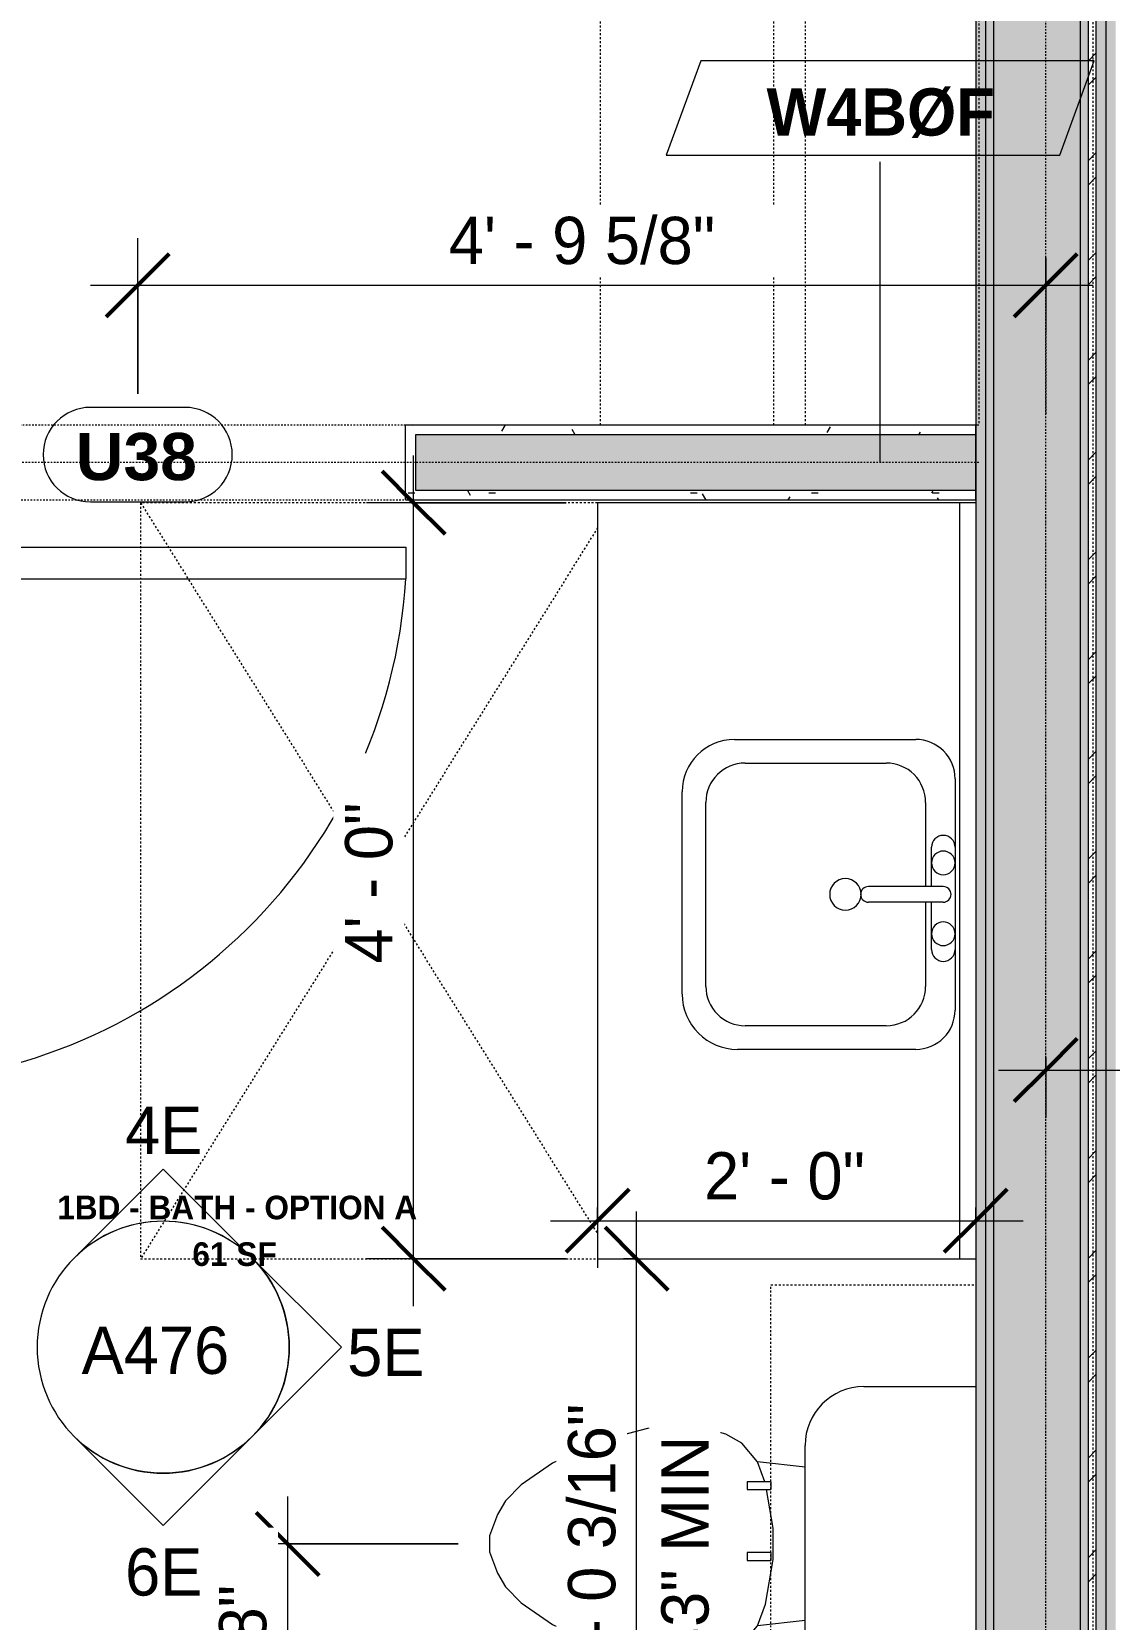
# Model space of a CAD drawing. Header units: inches. Extents: x -4058 to -1781, y 9814 to 12289.
# Drawn here: x -2980.7 to -2912.3, y 10514.1 to 10614.9 of the extents above; entities that cross this region are included whole.
import ezdxf

# ---------------------------------------------------------------- set-up
doc = ezdxf.new("R2010")
doc.units = ezdxf.units.IN
doc.header["$MEASUREMENT"] = 0
for name, pattern in [('Dash', [0.25, 0.125, -0.125]), ('Dash 3_32_', [0.1875, 0.09375, -0.09375]), ('Dash_2_', [0.25, 0.125, -0.125]), ('Overhead', [0.15625, 0.09375, -0.0625])]:
    doc.linetypes.add(name, pattern=pattern)
for name, color, linetype, lineweight in [('0-1', 7, 'Continuous', 5), ('A-ANNO-DIMS', 211, 'Continuous', 9), ('A-ANNO-DIMS-32', 211, 'Continuous', 9), ('A-AREA-IDEN', 2, 'Continuous', 9), ('A-DETL-1', 90, 'Dash 3_32_', 9), ('A-DETL-GENF-3', 92, 'Overhead', 9), ('A-DETL-MEDM-1', 33, 'Continuous', 9), ('A-DOOR-2', 31, 'Continuous', 9), ('A-DOOR-FRAM', 31, 'Continuous', 9), ('A-DOOR-IDEN', 31, 'Continuous', 9), ('A-GENM', 5, 'Continuous', 9), ('A-GENM-2', 147, 'Dash', 9), ('A-WALL-1', 7, 'Continuous', 9), ('A-WALL-2', 113, 'Continuous', 9), ('A-WALL-IDEN', 211, 'Continuous', 9), ('A-WALL-PATT-1', 9, 'Continuous', 9), ('G-ANNO-SYMB-3', 111, 'Continuous', 9), ('G-ANNO-SYMB-4', 111, 'Dash_2_', 9), ('I-WALL-1', 1, 'Continuous', 5), ('I-WALL-2', 7, 'Continuous', 9), ('P-SANR-FIXT', 6, 'Continuous', 9), ('Q-CASE', 31, 'Continuous', 9), ('Q-CASE-1', 31, 'Dash', 9), ('Q-CASE-HDLN', 31, 'Dash', 9)]:
    doc.layers.add(name, color=color, linetype=linetype, lineweight=lineweight)
doc.styles.add('Arial_B', font='arialbd.ttf', dxfattribs={"height": 3})
doc.styles.add('Century Gothic', font='ufonts.com_century-gothic.ttf', dxfattribs={"height": 3})
doc.styles.add('Century Gothic_B', font='GOTHICB.TTF', dxfattribs={"height": 1.5})
doc.styles.add('Century Gothic_B_1', font='GOTHICB.TTF', dxfattribs={"height": 3})
doc.dimstyles.new('THE_DIMENSION_STRING', dxfattribs={"dimscale": 12, "dimtxt": 3.132505, "dimasz": 0.333333, "dimexe": 0.25, "dimexo": 0.166667, "dimgap": 0.041667, "dimtad": 1, "dimdec": 4, "dimrnd": 0.0625, "dimzin": 3, "dimdsep": 46, "dimlunit": 4, "dimtxsty": 'Century Gothic', "dimblk1": 'OBLIQUE', "dimblk2": 'OBLIQUE', "dimsah": 1, "dimcen": 0.09, "dimdle": 0.25, "dimazin": 0, "dimtfac": 1, "dimtdec": 4, "dimtix": 1, "dimtmove": 0, "dimatfit": 3, "dimfxl": 1, "dimtvp": 1, "dimtfill": 1, "dimfrac": 2, "dimtolj": 1, "dimtzin": 0, "dimarcsym": 2})
doc.dimstyles.new('THE_DIMENSION_STRING_2', dxfattribs={"dimscale": 12, "dimtxt": 3.132505, "dimasz": 0.333333, "dimexe": 0.25, "dimexo": 0.166667, "dimgap": 0.041667, "dimtad": 1, "dimdec": 4, "dimrnd": 0.0625, "dimzin": 3, "dimdsep": 46, "dimlunit": 4, "dimtxsty": 'Century Gothic', "dimblk1": 'OBLIQUE', "dimblk2": 'OBLIQUE', "dimsah": 1, "dimcen": 0.09, "dimdle": 0.25, "dimazin": 0, "dimtfac": 1, "dimtdec": 4, "dimtix": 1, "dimtmove": 0, "dimatfit": 3, "dimfxl": 1, "dimtvp": 1, "dimtfill": 1, "dimfrac": 2, "dimtolj": 1, "dimtzin": 0, "dimarcsym": 2})
doc.dimstyles.new('THE_DIMENSION_STRING_6', dxfattribs={"dimscale": 12, "dimtxt": 3.132505, "dimasz": 0.333333, "dimexe": 0.25, "dimexo": 0.166667, "dimgap": 0.041667, "dimtad": 1, "dimdec": 4, "dimrnd": 0.0625, "dimzin": 3, "dimdsep": 46, "dimlunit": 4, "dimtxsty": 'Century Gothic', "dimblk1": 'OBLIQUE', "dimblk2": 'OBLIQUE', "dimsah": 1, "dimcen": 0.09, "dimdle": 0.25, "dimazin": 0, "dimtfac": 1, "dimtdec": 4, "dimtix": 1, "dimtmove": 0, "dimatfit": 3, "dimfxl": 1, "dimtvp": 1, "dimtfill": 1, "dimfrac": 2, "dimtolj": 1, "dimtzin": 0, "dimarcsym": 2})
pattern_1 = [(0, (0, 0), (10.24, 2.56), [0.422, -7.258, 0.422, -7.258, -40.96]), (0, (0, 0), (10.24, 2.56), [-15.36, 0.422, -14.938, 0.422, -7.258, -17.92]), (0, (0, 0), (10.24, 2.56), [-38.4, 0.422, -4.698, 0.422, -12.378]), (120, (3.84, 1.28), (-7.33702503, 7.58810013), [0.422, -7.258, 0.422, -7.258, -40.96]), (120, (3.84, 1.28), (-7.33702503, 7.58810013), [-15.36, 0.422, -14.938, 0.422, -7.258, -17.92]), (120, (3.84, 1.28), (-7.33702503, 7.58810013), [-38.4, 0.422, -4.698, 0.422, -12.378]), (240, (5.12, 6.4), (-2.90297497, -10.14810013), [0.422, -7.258, 0.422, -7.258, -40.96]), (240, (5.12, 6.4), (-2.90297497, -10.14810013), [-15.36, 0.422, -14.938, 0.422, -7.258, -17.92]), (240, (5.12, 6.4), (-2.90297497, -10.14810013), [-38.4, 0.422, -4.698, 0.422, -12.378])]
pattern_2 = [(161.57, (0.16, 0.16), (-1.279773737, -0.000426766), [0, -9.107, 1.011, 0]), (18.43, (-0.16, 0.16), (-1.279773737, 0.000426766), [0, -9.107, 1.011, 0]), (108.43, (0.16, 0.16), (0.639452382, -3.199964008), [3.035, -7.083]), (71.57, (-0.16, 0.16), (0.639452382, 3.199964008), [3.035, -7.083])]

# ---------------------------------------------------------------- blocks, each defined once
blk = doc.blocks.new('CTR - 1st Phase - Common Walls_rvt-1-UNIT PLANS - 2ND FLOOR')
at = {"layer": 'A-WALL-PATT-1'}
h = blk.add_hatch(dxfattribs=at)
h.set_pattern_fill('FP_1', color=256, style=0, pattern_type=2)
h.set_pattern_definition(pattern_1)
h.paths.add_polyline_path([(-2920.14, 10458.16), (-2920.14, 10843.14), (-2920.76, 10843.14), (-2920.76, 10458.16)], flags=0)
h = blk.add_hatch(dxfattribs=at)
h.set_pattern_fill('FP_5', color=256, style=0, pattern_type=2)
h.set_pattern_definition(pattern_2)
h.paths.add_polyline_path([(-2919.64, 10457.54), (-2914.14, 10457.54), (-2914.14, 10843.14), (-2919.64, 10843.14), (-2919.64, 10458.16)], flags=0)
h = blk.add_hatch(dxfattribs=at)
h.set_pattern_fill('FP_33', color=256, style=0, pattern_type=2)
h.set_pattern_definition([(45, (0, 0), (-3.1678384, 3.1678384), []), (45, (0, 4.8), (-3.1678384, 3.1678384), [])])
h.paths.add_polyline_path([(-2913.14, 10457.54), (-2913.14, 10843.14), (-2913.64, 10843.14), (-2913.64, 10457.54)], flags=0)
h = blk.add_hatch(dxfattribs=at)
h.set_pattern_fill('FP_1', color=256, style=0, pattern_type=2)
h.set_pattern_definition(pattern_1)
h.paths.add_polyline_path([(-2912.51, 10457.54), (-2912.51, 10843.14), (-2913.14, 10843.14), (-2913.14, 10457.54)], flags=0)
h = blk.add_hatch(dxfattribs=at)
h.set_pattern_fill('FP_1', color=256, style=0, pattern_type=2)
h.set_pattern_definition(pattern_1)
h.paths.add_polyline_path([(-2911.89, 10458.16), (-2911.89, 10843.14), (-2912.51, 10843.14), (-2912.51, 10458.16)], flags=0)
at = {"layer": 'I-WALL-1'}
for points in [[(-2920.14, 10457.54), (-2919.64, 10457.54), (-2919.64, 10843.14), (-2920.14, 10843.14), (-2920.14, 10458.16)], [(-2914.14, 10457.54), (-2913.64, 10457.54), (-2913.64, 10843.14), (-2914.14, 10843.14), (-2914.14, 10458.16)]]:
    blk.add_hatch(color=256, dxfattribs=at).paths.add_polyline_path(points, flags=0)
at = {"layer": 'A-WALL-1'}
for p, q in [((-2920.14, 10843.14), (-2920.14, 10458.16)), ((-2919.64, 10843.14), (-2919.64, 10458.16)), ((-2914.14, 10843.14), (-2914.14, 10458.16)), ((-2913.64, 10843.14), (-2913.64, 10458.16)), ((-2913.14, 10843.14), (-2913.14, 10458.16)), ((-2912.51, 10843.14), (-2912.51, 10458.16))]:
    blk.add_line(p, q, dxfattribs=at)
at = {"layer": 'I-WALL-2'}
blk.add_line((-2920.76, 10843.14), (-2920.76, 10496.66), dxfattribs=at)
blk = doc.blocks.new('OD_CW_Closet - OD_CW_Closet-3890322-UNIT PLANS - 2ND FLOOR')
at = {"layer": 'Q-CASE-HDLN'}
for p, q in [((0.74, -24), (0.74, 0)), ((0.74, 0), (79.99, 0)), ((79.99, 0), (79.99, -24)), ((0.74, -11), (79.99, -11)), ((0.74, -13), (79.99, -13)), ((79.99, -24), (0.74, -24))]:
    blk.add_line(p, q, dxfattribs=at)
blk = doc.blocks.new('Door-Opening - CLEAR OPENING - 34_ x 80_-3928388-UNIT PLANS - 2ND FLOOR')
at = {"layer": 'A-DETL-GENF-3'}
for p, q in [((16.68, 2.38), (-17.32, 2.38)), ((-17.32, -2.37), (16.68, -2.37))]:
    blk.add_line(p, q, dxfattribs=at)
at = {"layer": 'A-DETL-MEDM-1'}
for p, q in [((-17.32, 2.38), (-17.32, -2.37)), ((16.68, -2.37), (16.68, 2.38))]:
    blk.add_line(p, q, dxfattribs=at)
blk = doc.blocks.new('M_Sink Vanity-Square - 500 x 440mm-1372835-UNIT PLANS - 2ND FLOOR')
at = {"layer": 'P-SANR-FIXT'}
for p, q in [((-5.72, 10.23), (7.14, 10.23)), ((-5.22, 8.73), (6.46, 8.73)), ((-9.22, -4.59), (-9.22, 6.73)), ((-7.72, -2.72), (-7.72, 6.23)), ((8.96, 6.23), (8.96, -2.72)), ((10.46, 6.91), (10.46, -4.59)), ((0.12, -6.33), (0.12, -1.59)), ((1.12, -6.33), (1.12, -1.59)), ((0.12, -5.22), (-5.22, -5.22)), ((-2.88, -5.59), (0.12, -5.59)), ((6.46, -5.22), (1.12, -5.22)), ((1.12, -5.59), (3.62, -5.59)), ((7.96, -7.09), (-6.72, -7.09)), ((3.62, -7.09), (-2.88, -7.09))]:
    blk.add_line(p, q, dxfattribs=at)
for centre, radius, start, end in [((-5.72, 6.73), 3.5, 90, 180), ((7.14, 6.91), 3.32, 360, 90), ((-5.22, 6.23), 2.5, 90, 180), ((6.46, 6.23), 2.5, 360, 90), ((0.62, -0.13), 1, 360, 180), ((0.62, -0.13), 1, 180, 0), ((0.62, -1.59), 0.5, 360, 180), ((-5.22, -2.72), 2.5, 180, 270), ((6.46, -2.72), 2.5, 270, 360), ((-6.72, -4.59), 2.5, 180, 270), ((7.96, -4.59), 2.5, 270, 0), ((-2.88, -6.34), 0.75, 90, 270), ((-1.88, -6.34), 0.75, 360, 180), ((2.62, -6.34), 0.75, 0, 180), ((3.62, -6.34), 0.75, 270, 90), ((-1.88, -6.34), 0.75, 180, 0), ((0.62, -6.33), 0.5, 180, 0), ((2.62, -6.34), 0.75, 180, 0)]:
    blk.add_arc(centre, radius, start, end, dxfattribs=at)
blk = doc.blocks.new('Toilet-Domestic-3D - Toilet-Domestic-3D-1352612-UNIT PLANS - 2ND FLOOR')
at = {"layer": 'P-SANR-FIXT'}
for p, q in [((-9.98, 11.75), (-9.98, 18.86)), ((9.98, 18.86), (9.98, 11.75)), ((6.25, 8.02), (-6.25, 8.02)), ((-4.86, 8.02), (-5.21, 5)), ((4.86, 8.02), (5.21, 5)), ((-3.94, 5.46), (-5.21, 5)), ((-1, 6), (-3.45, 5.57)), ((1, 6), (-1, 6)), ((3.84, 5.5), (1, 6)), ((5.21, 5), (3.84, 5.5)), ((-5.21, 5), (-6.4, 4)), ((6.4, 4), (5.21, 5)), ((-6.4, 4), (-6.97, 3)), ((6.97, 3), (6.4, 4)), ((-6.97, 3), (-7.24, 2)), ((7.24, 2), (6.97, 3)), ((-7.24, 2), (-7.41, 1)), ((7.41, 1), (7.24, 2)), ((-7.41, 1), (-7.5, 0)), ((-7.5, 0), (-7.33, -1.99)), ((7.33, -1.99), (7.5, 0)), ((7.5, 0), (7.41, 1)), ((-7.33, -1.99), (-6.79, -4)), ((6.79, -4), (7.33, -1.99)), ((-6.79, -4), (-6.06, -6)), ((6.06, -6), (6.79, -4)), ((-6.06, -6), (-5.13, -8)), ((5.13, -8), (6.06, -6)), ((-5.13, -8), (-3.74, -10)), ((3.74, -10), (5.13, -8)), ((-3.74, -10), (-2.74, -11)), ((2.74, -11), (3.74, -10)), ((-2.74, -11), (-1.87, -11.5)), ((1.87, -11.5), (2.74, -11)), ((-1.87, -11.5), (-0.5, -12)), ((-0.5, -12), (0.5, -12)), ((0.5, -12), (1.87, -11.5))]:
    blk.add_line(p, q, dxfattribs=at)
for centre, start, end in [((-6.25, 11.75), 180, 270), ((6.25, 11.75), 270, 360)]:
    blk.add_arc(centre, 3.73, start, end, dxfattribs=at)
blk = doc.blocks.new('Bath Vanity - Bath Vanity 48_-3150017-UNIT PLANS - 2ND FLOOR')
at = {"layer": 'Q-CASE'}
for p, q in [((24.74, 24), (-23.26, 24)), ((-23.26, 24), (-23.26, 1)), ((24.74, 1), (24.74, 24))]:
    blk.add_line(p, q, dxfattribs=at)
blk = doc.blocks.new('ADA Clearances - 30_x48_-V54-UNIT PLANS - 2ND FLOOR')
at = {"layer": 'A-GENM-2'}
for p, q in [((-14, -22.41), (15, 24)), ((15, 24), (-14, 24)), ((15, -24), (15, 24)), ((15, -24), (-14, 22.41)), ((-14, -24), (15, -24))]:
    blk.add_line(p, q, dxfattribs=at)
blk = doc.blocks.new('BATHROOM MIRROR - BATHROOM MIRROR 48_-3123886-UNIT PLANS - 2ND FLOOR')
at = {"layer": 'Q-CASE'}
for p, q in [((-23.26, -23), (24.74, -23)), ((-23.26, -23), (-23.26, -24)), ((24.74, -24), (24.74, -23)), ((24.74, -24), (-23.26, -24))]:
    blk.add_line(p, q, dxfattribs=at)
blk = doc.blocks.new('300 Series Wall Hung Cabinet_326 - 30_-2909953-UNIT PLANS - 2ND FLOOR')
at = {"layer": 'Q-CASE'}
for p, q in [((-2.01, 14.69), (-2.5, 14.69)), ((-2.5, 14.69), (-2.5, 13.19)), ((-2.01, 13.19), (-2.01, 14.69)), ((2.49, 14.69), (2, 14.69)), ((2, 14.69), (2, 13.19)), ((2.49, 13.19), (2.49, 14.69)), ((-2.01, 13.19), (-2.5, 13.19)), ((2.49, 13.19), (2, 13.19))]:
    blk.add_line(p, q, dxfattribs=at)
at = {"layer": 'Q-CASE-1'}
for p, q in [((-15, 0.19), (-15, 13.19)), ((-15, 13.19), (15, 13.19)), ((15, 13.19), (15, 0.19)), ((15, 0.19), (-15, 0.19))]:
    blk.add_line(p, q, dxfattribs=at)
blk = doc.blocks.new('SWING - SINGLE - FLUSH - SWING - FLUSH - 2-10 x 6-8 - PASSAGE-3983857-UNIT PLANS - 2ND FLOOR')
at = {"layer": 'A-DOOR-2'}
for p, q in [((15, -2.37), (15, -36.38)), ((17, -2.37), (15, -2.37)), ((17, -2.37), (17, -36.38)), ((17, -36.38), (15, -36.38))]:
    blk.add_line(p, q, dxfattribs=at)
blk.add_arc((17, -2.37), 34.07, 180, 266.6343, dxfattribs=at)
at = {"layer": 'A-DOOR-FRAM'}
for p, q in [((-20, 2.38), (-20, 2.88)), ((-20, 2.88), (-17, 2.88)), ((-17, 2.38), (-20, 2.38)), ((-17, 2.88), (-17, 2.38)), ((17, 2.38), (17, 2.88)), ((17, 2.88), (20, 2.88)), ((20, 2.38), (17, 2.38)), ((20, 2.88), (20, 2.38)), ((-20, -2.37), (-17, -2.37)), ((-20, -2.87), (-20, -2.37)), ((-17, -2.87), (-20, -2.87)), ((-17, -2.37), (-17, -2.87)), ((17, -2.37), (20, -2.37)), ((17, -2.87), (17, -2.37)), ((20, -2.87), (17, -2.87))]:
    blk.add_line(p, q, dxfattribs=at)
blk = doc.blocks.new('Elevation - Filled Arrow-152140-UNIT PLANS - 2ND FLOOR')
at = {"layer": 'G-ANNO-SYMB-3'}
for start, end in [(360, 180), (180, 360)]:
    blk.add_arc((0, 0), 0.25, start, end, dxfattribs=at)
blk = doc.blocks.new('Elevation - Filled Arrow-151867-UNIT PLANS - 2ND FLOOR')
at = {"layer": 'G-ANNO-SYMB-3'}
for p, q in [((0, 0.3536), (-0.1768, 0.1768)), ((0.1768, 0.1768), (0, 0.3536))]:
    blk.add_line(p, q, dxfattribs=at)
blk.add_arc((0, 0), 0.25, 45, 135, dxfattribs=at)
blk = doc.blocks.new('DIMBLOCK28-UNIT PLANS - 2ND FLOOR')
at = {"layer": 'A-ANNO-DIMS-32'}
for p, q in [((-2840.32, 10558.41), (-2840.32, 10545.96)), ((-2840.32, 10548.96), (-2840.32, 10558.41)), ((-2916.32, 10549.79), (-2916.32, 10545.96)), ((-2916.32, 10548.96), (-2916.32, 10549.79)), ((-2919.32, 10548.96), (-2840.32, 10548.96))]:
    blk.add_line(p, q, dxfattribs=at)
at = {"layer": 'A-ANNO-DIMS-32', "lineweight": 50}
for p, q in [((-2916.32, 10548.96), (-2914.32, 10550.96)), ((-2840.32, 10548.96), (-2838.32, 10550.96)), ((-2916.32, 10548.96), (-2918.32, 10546.96)), ((-2840.32, 10548.96), (-2842.32, 10546.96))]:
    blk.add_line(p, q, dxfattribs=at)
at = {"layer": 'A-ANNO-DIMS-32', "color": 0, "insert": (-2883.57, 10553.31), "char_height": 3, "width": 12.5897, "attachment_point": 1, "line_spacing_factor": 0.984502, "style": 'Century Gothic', "bg_fill": 3, "box_fill_scale": 1.25, "bg_fill_color": 256, "bg_fill_true_color": 13158600, "bg_fill_transparency": 0}
blk.add_mtext('6\' - 4"', dxfattribs=at)
blk = doc.blocks.new('_Oblique')
at = {"color": 0, "linetype": 'ByBlock', "lineweight": -2}
blk.add_line((-0.5, -0.5), (0.5, 0.5), dxfattribs=at)
blk = doc.blocks.new('DIMBLOCK70-UNIT PLANS - 2ND FLOOR')
at = {"layer": 'A-ANNO-DIMS-32'}
for p, q in [((-2956.44, 10533.98), (-2956.44, 10587.98)), ((-2946.76, 10584.98), (-2959.44, 10584.98)), ((-2956.44, 10584.98), (-2946.76, 10584.98)), ((-2946.76, 10536.98), (-2959.44, 10536.98)), ((-2956.44, 10536.98), (-2946.76, 10536.98))]:
    blk.add_line(p, q, dxfattribs=at)
at = {"layer": 'A-ANNO-DIMS-32', "lineweight": 50}
for p, q in [((-2956.44, 10584.98), (-2958.44, 10586.98)), ((-2956.44, 10584.98), (-2954.44, 10582.98)), ((-2956.44, 10536.98), (-2958.44, 10538.98)), ((-2956.44, 10536.98), (-2954.44, 10534.98))]:
    blk.add_line(p, q, dxfattribs=at)
at = {"layer": 'A-ANNO-DIMS-32', "color": 0, "insert": (-2960.79, 10555.73), "char_height": 3, "width": 12.5897, "attachment_point": 1, "rotation": 90, "line_spacing_factor": 0.984502, "style": 'Century Gothic', "bg_fill": 3, "box_fill_scale": 1.25, "bg_fill_color": 256, "bg_fill_true_color": 13158600, "bg_fill_transparency": 0}
blk.add_mtext('4\' - 0"', dxfattribs=at)
blk = doc.blocks.new('DIMBLOCK71-UNIT PLANS - 2ND FLOOR')
at = {"layer": 'A-ANNO-DIMS-32', "lineweight": 50}
for p, q in [((-2944.76, 10539.4), (-2942.76, 10541.4)), ((-2920.76, 10539.4), (-2918.76, 10541.4)), ((-2944.76, 10539.4), (-2946.76, 10537.4)), ((-2920.76, 10539.4), (-2922.76, 10537.4))]:
    blk.add_line(p, q, dxfattribs=at)
at = {"layer": 'A-ANNO-DIMS-32'}
for p, q in [((-2944.76, 10540.23), (-2944.76, 10536.4)), ((-2944.76, 10539.4), (-2944.76, 10540.23)), ((-2920.76, 10540.23), (-2920.76, 10536.4)), ((-2920.76, 10539.4), (-2920.76, 10540.23)), ((-2947.76, 10539.4), (-2917.76, 10539.4))]:
    blk.add_line(p, q, dxfattribs=at)
at = {"layer": 'A-ANNO-DIMS-32', "color": 0, "insert": (-2938.01, 10543.75), "char_height": 3, "width": 12.5897, "attachment_point": 1, "line_spacing_factor": 0.984502, "style": 'Century Gothic', "bg_fill": 3, "box_fill_scale": 1.25, "bg_fill_color": 256, "bg_fill_true_color": 13158600, "bg_fill_transparency": 0}
blk.add_mtext('2\' - 0"', dxfattribs=at)
blk = doc.blocks.new('DIMBLOCK335-UNIT PLANS - 2ND FLOOR')
at = {"layer": 'A-ANNO-DIMS-32'}
for p, q in [((-2942.29, 10497.79), (-2942.29, 10539.98)), ((-2943.12, 10536.98), (-2939.29, 10536.98)), ((-2942.29, 10536.98), (-2943.12, 10536.98)), ((-2943.12, 10500.79), (-2939.29, 10500.79)), ((-2942.29, 10500.79), (-2943.12, 10500.79))]:
    blk.add_line(p, q, dxfattribs=at)
at = {"layer": 'A-ANNO-DIMS-32', "lineweight": 50}
for p, q in [((-2942.29, 10536.98), (-2944.29, 10538.98)), ((-2942.29, 10536.98), (-2940.29, 10534.98)), ((-2942.29, 10500.79), (-2944.29, 10502.79)), ((-2942.29, 10500.79), (-2940.29, 10498.79))]:
    blk.add_line(p, q, dxfattribs=at)
at = {"layer": 'A-ANNO-DIMS-32', "color": 0, "char_height": 3, "attachment_point": 1, "rotation": 90, "line_spacing_factor": 0.984502, "style": 'Century Gothic', "bg_fill": 3, "box_fill_scale": 1.25, "bg_fill_color": 256, "bg_fill_true_color": 13158600, "bg_fill_transparency": 0}
for s, insert, width in [('3\' - 0 3/16"', (-2946.64, 10508.64), 24.5827), ('33" MIN', (-2940.72, 10511.38), 18.0194)]:
    blk.add_mtext(s, dxfattribs=dict(at, insert=insert, width=width))
blk = doc.blocks.new('Wall Tag - Arch Wall-3956453-UNIT PLANS - 2ND FLOOR')
at = {"layer": 'A-WALL-IDEN'}
for p, q in [((-0.3561, 0.0937), (-0.4244, -0.0937)), ((0.4244, 0.0937), (-0.3561, 0.0937)), ((0.3561, -0.0937), (0.4244, 0.0937)), ((-0.4244, -0.0937), (0.3561, -0.0937))]:
    blk.add_line(p, q, dxfattribs=at)
blk = doc.blocks.new('Door Tag - Type Mark-2601225-UNIT PLANS - 2ND FLOOR')
at = {"layer": 'A-DOOR-IDEN'}
for p, q in [((0.09375, 0.09375), (-0.09375, 0.09375)), ((-0.09375, -0.09375), (0.09375, -0.09375))]:
    blk.add_line(p, q, dxfattribs=at)
for centre, start, end in [((-0.09375, 0), 90, 270), ((0.09375, 0), 270, 90)]:
    blk.add_arc(centre, 0.09375, start, end, dxfattribs=at)
blk = doc.blocks.new('DIMBLOCK506-UNIT PLANS - 2ND FLOOR')
at = {"layer": 'A-ANNO-DIMS-32'}
for p, q in [((-2973.95, 10591.91), (-2973.95, 10601.79)), ((-2916.32, 10600.54), (-2916.32, 10595.79)), ((-2916.32, 10598.79), (-2916.32, 10600.54)), ((-2976.95, 10598.79), (-2913.32, 10598.79)), ((-2973.95, 10598.79), (-2973.95, 10591.91))]:
    blk.add_line(p, q, dxfattribs=at)
at = {"layer": 'A-ANNO-DIMS-32', "lineweight": 50}
for p, q in [((-2973.95, 10598.79), (-2971.95, 10600.79)), ((-2916.32, 10598.79), (-2914.32, 10600.79)), ((-2973.95, 10598.79), (-2975.95, 10596.79)), ((-2916.32, 10598.79), (-2918.32, 10596.79))]:
    blk.add_line(p, q, dxfattribs=at)
at = {"layer": 'A-ANNO-DIMS-32', "color": 0, "insert": (-2954.21, 10603.14), "char_height": 3, "width": 21.7784, "attachment_point": 1, "line_spacing_factor": 0.984502, "style": 'Century Gothic', "bg_fill": 3, "box_fill_scale": 1.25, "bg_fill_color": 256, "bg_fill_true_color": 13158600, "bg_fill_transparency": 0}
blk.add_mtext('4\' - 9 5/8"', dxfattribs=at)
blk = doc.blocks.new('DIMBLOCK1424-UNIT PLANS - 2ND FLOOR')
at = {"layer": 'A-ANNO-DIMS-32'}
for p, q in [((-2964.44, 10521.88), (-2964.44, 10497.79)), ((-2953.62, 10518.88), (-2967.44, 10518.88)), ((-2964.44, 10518.88), (-2953.62, 10518.88)), ((-2962.14, 10500.79), (-2967.44, 10500.79)), ((-2964.44, 10500.79), (-2962.14, 10500.79))]:
    blk.add_line(p, q, dxfattribs=at)
at = {"layer": 'A-ANNO-DIMS-32', "lineweight": 50}
for p, q in [((-2964.44, 10518.88), (-2966.44, 10520.88)), ((-2964.44, 10518.88), (-2962.44, 10516.88)), ((-2964.44, 10500.79), (-2966.44, 10502.79)), ((-2964.44, 10500.79), (-2962.44, 10498.79))]:
    blk.add_line(p, q, dxfattribs=at)
at = {"layer": 'A-ANNO-DIMS-32', "color": 0, "insert": (-2968.79, 10503.17), "char_height": 3, "width": 15.9907, "attachment_point": 1, "rotation": 90, "line_spacing_factor": 0.984502, "style": 'Century Gothic', "bg_fill": 3, "box_fill_scale": 1.25, "bg_fill_color": 256, "bg_fill_true_color": 13158600, "bg_fill_transparency": 0}
blk.add_mtext('16"-18"', dxfattribs=at)

msp = doc.modelspace()

# ---------------------------------------------------------------- hatches: boundary and pattern name
at = {"layer": 'A-WALL-PATT-1'}
h = msp.add_hatch(dxfattribs=at)
h.set_pattern_fill('FP_1', color=256, style=0, pattern_type=2)
h.set_pattern_definition(pattern_1)
h.paths.add_polyline_path([(-2990.94874, 10587.5394), (-2990.94874, 10589.9144), (-3021.57374, 10589.9144), (-3021.57374, 10589.2894), (-2991.57374, 10589.2894), (-2991.57374, 10587.5394)], flags=0)
h.paths.add_polyline_path([(-2956.32374, 10587.5394), (-2956.32374, 10589.2894), (-2920.76124, 10589.2894), (-2920.76124, 10589.9144), (-2956.94874, 10589.9144), (-2956.94874, 10587.5394)], flags=0)
h.paths.add_polyline_path([(-3038.69874, 10589.2894), (-3025.07374, 10589.2894), (-3025.07374, 10589.9144), (-3038.69874, 10589.9144)], flags=0)
h = msp.add_hatch(dxfattribs=at)
h.set_pattern_fill('FP_5', color=256, style=0, pattern_type=2)
h.set_pattern_definition(pattern_2)
h.paths.add_polyline_path([(-3038.07374, 10585.7894), (-2991.57374, 10585.7894), (-2991.57374, 10589.2894), (-3038.07374, 10589.2894)], flags=0)
h.paths.add_polyline_path([(-2956.32374, 10585.7894), (-2920.76124, 10585.7894), (-2920.76124, 10589.2894), (-2956.32374, 10589.2894), (-2956.32374, 10587.5394)], flags=0)
h = msp.add_hatch(dxfattribs=at)
h.set_pattern_fill('FP_1', color=256, style=0, pattern_type=2)
h.set_pattern_definition(pattern_1)
h.paths.add_polyline_path([(-3032.57374, 10585.1644), (-2995.07374, 10585.1644), (-2995.07374, 10585.7894), (-3032.57374, 10585.7894)], flags=0)
h.paths.add_polyline_path([(-2991.57374, 10585.1644), (-2990.94874, 10585.1644), (-2990.94874, 10587.5394), (-2991.57374, 10587.5394), (-2991.57374, 10585.7894)], flags=0)
h.paths.add_polyline_path([(-2956.94874, 10585.1644), (-2920.76124, 10585.1644), (-2920.76124, 10585.7894), (-2956.32374, 10585.7894), (-2956.32374, 10587.5394), (-2956.94874, 10587.5394)], flags=0)

# ---------------------------------------------------------------- linework, layer by layer
at = {"layer": 'A-DETL-1'}
for p, q in [((-2916.32374, 10458.15981), (-2916.32374, 10812.15981)), ((-2916.32374, 10598.5394), (-2916.32374, 10590.5394)), ((-2920.57374, 10587.5394), (-3037.44874, 10587.5394)), ((-2916.32374, 10460.5394), (-2916.32374, 10586.5394))]:
    msp.add_line(p, q, dxfattribs=at)
at = {"layer": 'A-WALL-2'}
for p, q in [((-2920.76124, 10589.9144), (-2956.94874, 10589.9144)), ((-2920.76124, 10585.1644), (-2920.76124, 10589.9144)), ((-2920.76124, 10589.2894), (-2956.32374, 10589.2894)), ((-2956.32374, 10589.2894), (-2956.32374, 10585.7894)), ((-2956.32374, 10585.7894), (-2920.76124, 10585.7894)), ((-2956.94874, 10585.1644), (-2920.76124, 10585.1644))]:
    msp.add_line(p, q, dxfattribs=at)
at = {"layer": 'A-WALL-IDEN'}
msp.add_line((-2926.82301, 10587.5394), (-2926.82301, 10606.62927), dxfattribs=at)
at = {"layer": 'G-ANNO-SYMB-4'}
msp.add_line((-2913.32374, 10876.25322), (-2913.32374, 10406.1894), dxfattribs=at)

# ---------------------------------------------------------------- block references
at = {"layer": '0-1'}
msp.add_blockref('CTR - 1st Phase - Common Walls_rvt-1-UNIT PLANS - 2ND FLOOR', (0, 0), dxfattribs=at)
at = {"layer": 'A-DOOR-2'}
for name, p, rotation in [('Door-Opening - CLEAR OPENING - 34_ x 80_-3928388-UNIT PLANS - 2ND FLOOR', (-2974.27112, 10587.5394), 180), ('SWING - SINGLE - FLUSH - SWING - FLUSH - 2-10 x 6-8 - PASSAGE-3983857-UNIT PLANS - 2ND FLOOR', (-2993.32374, 10565.1644), 89.9999999999866)]:
    msp.add_blockref(name, p, dxfattribs=dict(at, rotation=rotation))
at = {"layer": 'A-DOOR-IDEN', "xscale": 31.99999999999999, "yscale": 31.99999999999999, "zscale": 31.99999999999999}
msp.add_blockref('Door Tag - Type Mark-2601225-UNIT PLANS - 2ND FLOOR', (-2973.94874, 10588.0394), dxfattribs=at)
at = {"layer": 'A-GENM', "rotation": 180}
msp.add_blockref('ADA Clearances - 30_x48_-V54-UNIT PLANS - 2ND FLOOR', (-2958.76583, 10560.9769), dxfattribs=at)
at = {"layer": 'A-WALL-IDEN', "xscale": 31.99999999999999, "yscale": 31.99999999999999, "zscale": 31.99999999999999}
msp.add_blockref('Wall Tag - Arch Wall-3956453-UNIT PLANS - 2ND FLOOR', (-2926.82301, 10610.04729), dxfattribs=at)
at = {"layer": 'G-ANNO-SYMB-3', "xscale": 31.99999999999999, "yscale": 31.99999999999999, "zscale": 31.99999999999999}
for name in ['Elevation - Filled Arrow-151867-UNIT PLANS - 2ND FLOOR', 'Elevation - Filled Arrow-152140-UNIT PLANS - 2ND FLOOR']:
    msp.add_blockref(name, (-2972.33573, 10531.36521), dxfattribs=at)
at = {"layer": 'G-ANNO-SYMB-3', "extrusion": (0, 0, -1), "xscale": 31.99999999999999, "yscale": 31.99999999999999, "zscale": 31.99999999999999}
for rotation in [90.0000000000017, 180]:
    msp.add_blockref('Elevation - Filled Arrow-151867-UNIT PLANS - 2ND FLOOR', (2972.33573, 10531.36521), dxfattribs=dict(at, rotation=rotation))
at = {"layer": 'P-SANR-FIXT'}
for name, p, rotation in [('M_Sink Vanity-Square - 500 x 440mm-1372835-UNIT PLANS - 2ND FLOOR', (-2929.16498, 10559.49741), 90.00000000012588), ('Toilet-Domestic-3D - Toilet-Domestic-3D-1352612-UNIT PLANS - 2ND FLOOR', (-2939.61705, 10518.88315), 270.000000000211)]:
    msp.add_blockref(name, p, dxfattribs=dict(at, rotation=rotation))
at = {"layer": 'Q-CASE'}
for name, p, rotation in [('OD_CW_Closet - OD_CW_Closet-3890322-UNIT PLANS - 2ND FLOOR', (-2944.57374, 10589.17669), 89.99999999997992), ('Bath Vanity - Bath Vanity 48_-3150017-UNIT PLANS - 2ND FLOOR', (-2920.76124, 10560.23919), 90.0000000001117), ('BATHROOM MIRROR - BATHROOM MIRROR 48_-3123886-UNIT PLANS - 2ND FLOOR', (-2944.76583, 10560.23919), 90.00000000018638), ('300 Series Wall Hung Cabinet_326 - 30_-2909953-UNIT PLANS - 2ND FLOOR', (-2920.57833, 10520.3326), 90.00000000006348)]:
    msp.add_blockref(name, p, dxfattribs=dict(at, rotation=rotation))

# ---------------------------------------------------------------- texts
at = {"layer": 'A-AREA-IDEN', "insert": (-2970.48132, 10538.0262), "char_height": 1.5, "width": 5.757, "attachment_point": 1, "style": 'Century Gothic_B'}
msp.add_mtext('61 SF', dxfattribs=at)
at = {"layer": 'A-DOOR-IDEN', "insert": (-2977.88062, 10589.41925), "char_height": 3, "width": 9.393, "attachment_point": 1, "style": 'Arial_B'}
msp.add_mtext('U38', dxfattribs=at)
at = {"layer": 'A-WALL-IDEN', "insert": (-2934.03893, 10611.29482), "char_height": 3, "width": 17.372, "attachment_point": 1, "style": 'Century Gothic_B_1'}
msp.add_mtext('W4BØF', dxfattribs=at)
at = {"layer": 'G-ANNO-SYMB-3', "char_height": 3, "attachment_point": 1, "style": 'Century Gothic'}
for s, insert, width in [('4E', (-2974.75008, 10546.63056), 5.555), ('A476', (-2977.51168, 10532.67163), 12.221), ('5E', (-2960.65673, 10532.53721), 5.555), ('6E', (-2974.75008, 10518.59854), 5.555)]:
    msp.add_mtext(s, dxfattribs=dict(at, insert=insert, width=width))

# ---------------------------------------------------------------- next in the draw order: dimensions: what is measured, and where the dimension line sits
at = {"layer": 'A-ANNO-DIMS'}
dim = msp.add_linear_dim(base=(-2916.32374, 10598.79108), p1=(-2973.94874, 10589.9144), p2=(-2916.32374, 10598.5394), dimstyle='THE_DIMENSION_STRING_2', override={"dimpost": '<>', "dimfxl": 58.266897}, dxfattribs=at)
dim.commit()
dim.dimension.update_dxf_attribs({"geometry": 'DIMBLOCK506-UNIT PLANS - 2ND FLOOR', "text_midpoint": (-2945.13624, 10601.03276)})
for base, p1, p2, angle, override, picture, middle in [((-2956.4398, 10584.9769), (-2944.76124, 10536.9769), (-2944.76124, 10584.9769), 90, {"dimpost": '<>', "dimfxl": 48}, 'DIMBLOCK70-UNIT PLANS - 2ND FLOOR', (-2958.51526, 10560.9769)), ((-2840.32374, 10548.96457), (-2916.32374, 10551.793), (-2840.32374, 10560.40818), 0, {"dimpost": '<>', "dimfxl": 76.48674}, 'DIMBLOCK28-UNIT PLANS - 2ND FLOOR', (-2878.32374, 10551.04003))]:
    dim = msp.add_linear_dim(base=base, p1=p1, p2=p2, angle=angle, dimstyle='THE_DIMENSION_STRING', override=override, dxfattribs=at)
    dim.commit()
    dim.dimension.update_dxf_attribs({"geometry": picture, "text_midpoint": middle})
dim = msp.add_linear_dim(base=(-2964.4398, 10500.7894), p1=(-2951.61705, 10518.88315), p2=(-2960.13624, 10500.7894), angle=90, text='16"-18"', dimstyle='THE_DIMENSION_STRING_6', override={"dimpost": '<>', "dimfxl": 19.999009}, dxfattribs=at)
dim.commit()
dim.dimension.update_dxf_attribs({"geometry": 'DIMBLOCK1424-UNIT PLANS - 2ND FLOOR', "text_midpoint": (-2966.51526, 10509.83627)})

# ---------------------------------------------------------------- next in the draw order: texts
at = {"layer": 'A-AREA-IDEN', "insert": (-2979.06085, 10540.9879), "char_height": 1.5, "width": 26.563, "attachment_point": 1, "style": 'Century Gothic_B'}
msp.add_mtext('1BD - BATH - OPTION A', dxfattribs=at)

# ---------------------------------------------------------------- next in the draw order: dimensions: what is measured, and where the dimension line sits
at = {"layer": 'A-ANNO-DIMS'}
dim = msp.add_linear_dim(base=(-2920.76124, 10539.40335), p1=(-2944.76124, 10542.23178), p2=(-2920.76124, 10542.23178), angle=0, dimstyle='THE_DIMENSION_STRING', override={"dimpost": '<>', "dimfxl": 24}, dxfattribs=at)
dim.commit()
dim.dimension.update_dxf_attribs({"geometry": 'DIMBLOCK71-UNIT PLANS - 2ND FLOOR', "text_midpoint": (-2932.76124, 10541.47881)})

# ---------------------------------------------------------------- next in the draw order: dimensions: what is measured, and where the dimension line sits
dim = msp.add_linear_dim(base=(-2942.29445, 10536.9769), p1=(-2945.12288, 10500.7894), p2=(-2945.12288, 10536.9769), angle=90, text='<>\\X33" MIN', dimstyle='THE_DIMENSION_STRING_2', override={"dimpost": '<>', "dimfxl": 36.1875}, dxfattribs=at)
dim.commit()
dim.dimension.update_dxf_attribs({"geometry": 'DIMBLOCK335-UNIT PLANS - 2ND FLOOR', "text_midpoint": (-2942.29445, 10518.88315)})

doc.saveas('drawing.dxf')
